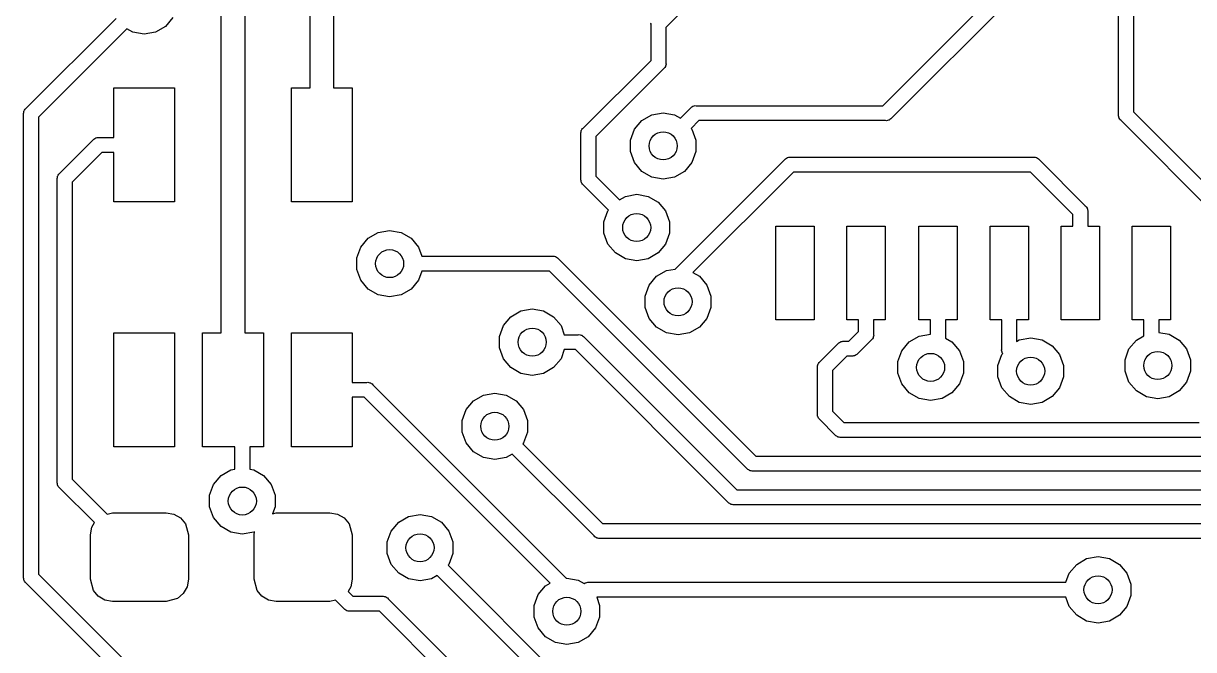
# Model space of a CAD drawing. Extents: x 144.5 to 169.1, y -90.6 to -63.3.
# Drawn here: x 144.46 to 156.97, y -80.69 to -73.99 of the extents above; entities that cross this region are included whole.
import ezdxf

# ---------------------------------------------------------------- set-up
doc = ezdxf.new("R2010")
doc.units = 0
doc.header["$MEASUREMENT"] = 0
doc.layers.add('BLACK', color=7, linetype='CONTINUOUS')

msp = doc.modelspace()

# ---------------------------------------------------------------- linework, layer by layer
at = {"layer": 'BLACK', "linetype": 'CONTINUOUS'}
for p, q in [((156.33, -70.5), (156.33, -74.9369)), ((156.17, -74.9665), (156.17, -70.667)), ((153.649, -74.87), (155.67, -72.8493)), ((155.804, -72.9414), (153.741, -75.0041)), ((146.575, -77.0391), (146.575, -73.5268)), ((146.825, -73.4804), (146.825, -77.3)), ((147.525, -74.68), (147.525, -73.8018)), ((147.775, -73.7554), (147.775, -74.68)), ((151.583, -73.78), (151.33, -74.0331)), ((144.486, -74.901), (145.45, -73.9369)), ((146.058, -73.9277), (145.978, -74.0223)), ((145.566, -74.0476), (144.62, -74.9931)), ((145.628, -74.084), (145.566, -74.0476)), ((145.978, -74.0223), (145.872, -74.084)), ((151.169, -73.9929), (151.172, -73.9827)), ((151.17, -74.0035), (151.169, -73.9929)), ((151.17, -74.3845), (151.17, -74.0035)), ((151.33, -74.0331), (151.33, -74.4141)), ((145.75, -74.1054), (145.628, -74.084)), ((145.872, -74.084), (145.75, -74.1054)), ((150.446, -75.1086), (151.17, -74.3845)), ((151.324, -74.4519), (151.318, -74.4606)), ((151.325, -74.4485), (151.324, -74.4519)), ((151.326, -74.4454), (151.325, -74.4485)), ((151.328, -74.4349), (151.326, -74.4454)), ((151.331, -74.4247), (151.328, -74.4349)), ((151.33, -74.4141), (151.331, -74.4247)), ((151.304, -74.4766), (150.58, -75.2007)), ((151.312, -74.4698), (151.304, -74.4766)), ((151.318, -74.4606), (151.312, -74.4698)), ((145.425, -75.21), (145.425, -74.68)), ((145.425, -74.68), (146.075, -74.68)), ((146.075, -74.68), (146.075, -75.9)), ((147.325, -75.9), (147.325, -74.68)), ((147.325, -74.68), (147.525, -74.68)), ((147.775, -74.68), (147.975, -74.68)), ((147.975, -74.68), (147.975, -75.9)), ((144.459, -74.9529), (144.462, -74.9427)), ((144.462, -74.9427), (144.464, -74.9322)), ((144.464, -74.9322), (144.465, -74.9291)), ((144.465, -74.9291), (144.466, -74.9257)), ((144.466, -74.9257), (144.472, -74.917)), ((144.472, -74.917), (144.478, -74.9078)), ((144.478, -74.9078), (144.486, -74.901)), ((151.178, -74.966), (151.3, -74.9446)), ((151.3, -74.9446), (151.422, -74.966)), ((151.484, -75.0024), (151.591, -74.8959)), ((151.591, -74.8959), (151.598, -74.8878)), ((151.598, -74.8878), (151.607, -74.8825)), ((151.607, -74.8825), (151.616, -74.8764)), ((151.616, -74.8764), (151.619, -74.8755)), ((151.619, -74.8755), (151.622, -74.8737)), ((151.622, -74.8737), (151.633, -74.8718)), ((151.633, -74.8718), (151.643, -74.8691)), ((151.643, -74.8691), (151.653, -74.87)), ((151.653, -74.87), (153.649, -74.87)), ((156.33, -74.9369), (157.334, -75.941)), ((144.46, -74.9635), (144.459, -74.9529)), ((144.46, -79.9115), (144.46, -74.9635)), ((144.62, -74.9931), (144.62, -79.8819)), ((150.992, -75.1223), (151.072, -75.0277)), ((151.072, -75.0277), (151.178, -74.966)), ((151.422, -74.966), (151.484, -75.0024)), ((151.683, -75.03), (151.6, -75.1131)), ((153.679, -75.03), (151.683, -75.03)), ((153.689, -75.0309), (153.679, -75.03)), ((153.7, -75.0282), (153.689, -75.0309)), ((153.71, -75.0263), (153.7, -75.0282)), ((153.713, -75.0245), (153.71, -75.0263)), ((153.717, -75.0236), (153.713, -75.0245)), ((153.725, -75.0175), (153.717, -75.0236)), ((153.735, -75.0122), (153.725, -75.0175)), ((153.741, -75.0041), (153.735, -75.0122)), ((156.169, -74.9771), (156.17, -74.9665)), ((156.172, -74.9873), (156.169, -74.9771)), ((156.174, -74.9978), (156.172, -74.9873)), ((156.175, -75.0009), (156.174, -74.9978)), ((156.176, -75.0043), (156.175, -75.0009)), ((156.182, -75.013), (156.176, -75.0043)), ((156.188, -75.0222), (156.182, -75.013)), ((156.196, -75.029), (156.188, -75.0222)), ((157.2, -76.0331), (156.196, -75.029)), ((150.419, -75.1605), (150.422, -75.1503)), ((150.42, -75.1711), (150.419, -75.1605)), ((150.42, -75.6529), (150.42, -75.1711)), ((150.422, -75.1503), (150.424, -75.1398)), ((150.424, -75.1398), (150.425, -75.1367)), ((150.425, -75.1367), (150.426, -75.1333)), ((150.426, -75.1333), (150.432, -75.1246)), ((150.432, -75.1246), (150.438, -75.1154)), ((150.438, -75.1154), (150.446, -75.1086)), ((150.58, -75.2007), (150.58, -75.6233)), ((150.95, -75.2383), (150.992, -75.1223)), ((151.6, -75.1131), (151.608, -75.1223)), ((151.608, -75.1223), (151.65, -75.2383)), ((144.846, -75.596), (145.206, -75.2359)), ((145.206, -75.2359), (145.213, -75.2278)), ((145.213, -75.2278), (145.222, -75.2225)), ((145.222, -75.2225), (145.231, -75.2164)), ((145.231, -75.2164), (145.234, -75.2155)), ((145.234, -75.2155), (145.237, -75.2137)), ((145.237, -75.2137), (145.248, -75.2118)), ((145.248, -75.2118), (145.258, -75.2091)), ((145.258, -75.2091), (145.268, -75.21)), ((145.268, -75.21), (145.425, -75.21)), ((150.95, -75.3617), (150.95, -75.2383)), ((151.65, -75.2383), (151.65, -75.3617)), ((145.298, -75.37), (144.98, -75.6881)), ((145.425, -75.37), (145.298, -75.37)), ((145.425, -75.9), (145.425, -75.37)), ((150.992, -75.4777), (150.95, -75.3617)), ((151.43, -76.6175), (152.602, -75.4459)), ((151.65, -75.3617), (151.608, -75.4777)), ((152.602, -75.4459), (152.609, -75.4378)), ((152.609, -75.4378), (152.618, -75.4325)), ((152.618, -75.4325), (152.627, -75.4264)), ((152.627, -75.4264), (152.63, -75.4255)), ((152.63, -75.4255), (152.633, -75.4237)), ((152.633, -75.4237), (152.644, -75.4218)), ((152.644, -75.4218), (152.654, -75.4191)), ((152.654, -75.4191), (152.664, -75.42)), ((152.664, -75.42), (155.257, -75.42)), ((155.257, -75.42), (155.267, -75.4191)), ((155.267, -75.4191), (155.277, -75.4218)), ((155.277, -75.4218), (155.288, -75.4237)), ((155.288, -75.4237), (155.291, -75.4255)), ((155.291, -75.4255), (155.294, -75.4264)), ((155.294, -75.4264), (155.303, -75.4325)), ((155.303, -75.4325), (155.312, -75.4378)), ((155.312, -75.4378), (155.319, -75.4459)), ((155.319, -75.4459), (155.814, -75.941)), ((151.072, -75.5723), (150.992, -75.4777)), ((151.178, -75.634), (151.072, -75.5723)), ((151.528, -75.5723), (151.422, -75.634)), ((151.608, -75.4777), (151.528, -75.5723)), ((144.819, -75.6479), (144.822, -75.6377)), ((144.82, -75.6585), (144.819, -75.6479)), ((144.82, -78.8965), (144.82, -75.6585)), ((144.822, -75.6377), (144.824, -75.6272)), ((144.824, -75.6272), (144.825, -75.6241)), ((144.825, -75.6241), (144.826, -75.6207)), ((144.826, -75.6207), (144.832, -75.612)), ((144.832, -75.612), (144.838, -75.6028)), ((144.838, -75.6028), (144.846, -75.596)), ((144.98, -75.6881), (144.98, -78.8669)), ((150.419, -75.6635), (150.42, -75.6529)), ((150.422, -75.6737), (150.419, -75.6635)), ((150.424, -75.6842), (150.422, -75.6737)), ((150.425, -75.6873), (150.424, -75.6842)), ((150.426, -75.6907), (150.425, -75.6873)), ((150.432, -75.6994), (150.426, -75.6907)), ((150.438, -75.7086), (150.432, -75.6994)), ((150.58, -75.6233), (150.833, -75.8761)), ((151.3, -75.6554), (151.178, -75.634)), ((151.422, -75.634), (151.3, -75.6554)), ((152.694, -75.58), (151.618, -76.6558)), ((155.227, -75.58), (152.694, -75.58)), ((155.68, -76.0331), (155.227, -75.58)), ((150.446, -75.7154), (150.438, -75.7086)), ((150.717, -75.9868), (150.446, -75.7154)), ((150.896, -75.8398), (151.017, -75.8183)), ((151.017, -75.8183), (151.139, -75.8398)), ((146.075, -75.9), (145.425, -75.9)), ((147.975, -75.9), (147.325, -75.9)), ((150.833, -75.8761), (150.896, -75.8398)), ((151.139, -75.8398), (151.246, -75.9015)), ((151.246, -75.9015), (151.325, -75.996)), ((155.814, -75.941), (155.822, -75.9478)), ((155.822, -75.9478), (155.828, -75.957)), ((150.667, -76.112), (150.71, -75.996)), ((150.71, -75.996), (150.717, -75.9868)), ((151.325, -75.996), (151.367, -76.112)), ((155.68, -76.16), (155.68, -76.0331)), ((155.828, -75.957), (155.834, -75.9657)), ((155.834, -75.9657), (155.835, -75.9691)), ((155.835, -75.9691), (155.836, -75.9722)), ((155.836, -75.9722), (155.838, -75.9827)), ((155.838, -75.9827), (155.841, -75.9929)), ((155.841, -75.9929), (155.84, -76.0035)), ((155.84, -76.0035), (155.84, -76.16)), ((150.667, -76.2354), (150.667, -76.112)), ((151.367, -76.112), (151.367, -76.2354)), ((152.505, -77.16), (152.505, -76.16)), ((152.505, -76.16), (152.915, -76.16)), ((152.915, -76.16), (152.915, -77.16)), ((153.265, -77.16), (153.265, -76.16)), ((153.265, -76.16), (153.675, -76.16)), ((153.675, -76.16), (153.675, -77.16)), ((154.035, -77.16), (154.035, -76.16)), ((154.035, -76.16), (154.445, -76.16)), ((154.445, -76.16), (154.445, -77.16)), ((154.795, -77.16), (154.795, -76.16)), ((154.795, -76.16), (155.205, -76.16)), ((155.205, -76.16), (155.205, -77.16)), ((155.555, -77.16), (155.555, -76.16)), ((155.555, -76.16), (155.68, -76.16)), ((155.84, -76.16), (155.965, -76.16)), ((155.965, -76.16), (155.965, -77.16)), ((156.315, -77.16), (156.315, -76.16)), ((156.315, -76.16), (156.725, -76.16)), ((156.725, -76.16), (156.725, -77.16)), ((148.068, -76.382), (148.147, -76.2875)), ((148.147, -76.2875), (148.254, -76.2258)), ((148.254, -76.2258), (148.375, -76.2043)), ((148.375, -76.2043), (148.497, -76.2258)), ((148.497, -76.2258), (148.604, -76.2875)), ((148.604, -76.2875), (148.683, -76.382)), ((150.71, -76.3514), (150.667, -76.2354)), ((151.367, -76.2354), (151.325, -76.3514)), ((148.025, -76.498), (148.068, -76.382)), ((148.683, -76.382), (148.719, -76.4797)), ((150.789, -76.446), (150.71, -76.3514)), ((150.896, -76.5077), (150.789, -76.446)), ((151.246, -76.446), (151.139, -76.5077)), ((151.325, -76.3514), (151.246, -76.446)), ((148.025, -76.6214), (148.025, -76.498)), ((148.719, -76.4797), (150.115, -76.4797)), ((150.115, -76.4797), (150.125, -76.4788)), ((150.125, -76.4788), (150.136, -76.4816)), ((150.136, -76.4816), (150.146, -76.4834)), ((150.146, -76.4834), (150.149, -76.4852)), ((150.149, -76.4852), (150.153, -76.4861)), ((150.153, -76.4861), (150.161, -76.4922)), ((150.161, -76.4922), (150.171, -76.4975)), ((150.171, -76.4975), (150.177, -76.5056)), ((150.177, -76.5056), (152.292, -78.62)), ((151.017, -76.5291), (150.896, -76.5077)), ((151.139, -76.5077), (151.017, -76.5291)), ((148.068, -76.7374), (148.025, -76.6214)), ((148.719, -76.6397), (148.683, -76.7374)), ((150.085, -76.6397), (148.719, -76.6397)), ((152.2, -78.7541), (150.085, -76.6397)), ((151.151, -76.7902), (151.23, -76.6956)), ((151.23, -76.6956), (151.337, -76.6339)), ((151.337, -76.6339), (151.43, -76.6175)), ((151.618, -76.6558), (151.687, -76.6956)), ((151.687, -76.6956), (151.767, -76.7902)), ((148.147, -76.832), (148.068, -76.7374)), ((148.683, -76.7374), (148.604, -76.832)), ((151.109, -76.9062), (151.151, -76.7902)), ((151.767, -76.7902), (151.809, -76.9062)), ((148.254, -76.8937), (148.147, -76.832)), ((148.375, -76.9151), (148.254, -76.8937)), ((148.497, -76.8937), (148.375, -76.9151)), ((148.604, -76.832), (148.497, -76.8937)), ((151.109, -77.0296), (151.109, -76.9062)), ((151.809, -76.9062), (151.809, -77.0296)), ((146.575, -77.3), (146.575, -77.0391)), ((146.575, -77.0391), (146.575, -77.0391)), ((149.672, -77.1277), (149.778, -77.066)), ((149.778, -77.066), (149.9, -77.0446)), ((149.9, -77.0446), (150.022, -77.066)), ((150.022, -77.066), (150.128, -77.1277)), ((151.151, -77.1456), (151.109, -77.0296)), ((151.809, -77.0296), (151.767, -77.1456)), ((149.592, -77.2223), (149.672, -77.1277)), ((150.128, -77.1277), (150.208, -77.2223)), ((151.23, -77.2401), (151.151, -77.1456)), ((151.767, -77.1456), (151.687, -77.2401)), ((152.915, -77.16), (152.505, -77.16)), ((153.39, -77.16), (153.265, -77.16)), ((153.39, -77.2869), (153.39, -77.16)), ((153.675, -77.16), (153.55, -77.16)), ((153.55, -77.16), (153.55, -77.3165)), ((154.16, -77.16), (154.035, -77.16)), ((154.16, -77.3146), (154.16, -77.16)), ((154.445, -77.16), (154.32, -77.16)), ((154.32, -77.16), (154.32, -77.3582)), ((154.92, -77.16), (154.795, -77.16)), ((154.92, -77.4765), (154.92, -77.16)), ((155.205, -77.16), (155.08, -77.16)), ((155.08, -77.16), (155.08, -77.3925)), ((155.965, -77.16), (155.555, -77.16)), ((156.44, -77.16), (156.315, -77.16)), ((156.44, -77.3319), (156.44, -77.16)), ((156.725, -77.16), (156.6, -77.16)), ((156.6, -77.16), (156.6, -77.2965)), ((145.425, -78.52), (145.425, -77.3)), ((145.425, -77.3), (146.075, -77.3)), ((146.075, -77.3), (146.075, -78.52)), ((146.375, -78.52), (146.375, -77.3)), ((146.375, -77.3), (146.575, -77.3)), ((146.825, -77.3), (147.025, -77.3)), ((147.025, -77.3), (147.025, -78.52)), ((147.325, -78.52), (147.325, -77.3)), ((147.325, -77.3), (147.975, -77.3)), ((147.975, -77.3), (147.975, -77.83)), ((149.55, -77.3383), (149.592, -77.2223)), ((150.208, -77.2223), (150.243, -77.32)), ((150.243, -77.32), (150.391, -77.32)), ((150.391, -77.32), (150.402, -77.3191)), ((150.402, -77.3191), (150.412, -77.3218)), ((150.412, -77.3218), (150.423, -77.3237)), ((150.423, -77.3237), (150.426, -77.3255)), ((150.426, -77.3255), (150.429, -77.3264)), ((150.429, -77.3264), (150.438, -77.3325)), ((151.337, -77.3018), (151.23, -77.2401)), ((151.459, -77.3233), (151.337, -77.3018)), ((151.58, -77.3018), (151.459, -77.3233)), ((151.687, -77.2401), (151.58, -77.3018)), ((153.287, -77.39), (153.39, -77.2869)), ((153.551, -77.3271), (153.548, -77.3373)), ((153.55, -77.3165), (153.551, -77.3271)), ((154.038, -77.336), (154.16, -77.3146)), ((154.16, -77.3146), (154.16, -77.3146)), ((156.6, -77.2965), (156.711, -77.316)), ((156.711, -77.316), (156.818, -77.3777)), ((149.55, -77.4617), (149.55, -77.3383)), ((150.438, -77.3325), (150.447, -77.3378)), ((150.447, -77.3378), (150.454, -77.3459)), ((150.454, -77.3459), (152.088, -78.98)), ((152.976, -77.611), (153.171, -77.4159)), ((153.171, -77.4159), (153.178, -77.4078)), ((153.178, -77.4078), (153.187, -77.4025)), ((153.187, -77.4025), (153.196, -77.3964)), ((153.196, -77.3964), (153.199, -77.3955)), ((153.199, -77.3955), (153.202, -77.3937)), ((153.202, -77.3937), (153.213, -77.3918)), ((153.213, -77.3918), (153.223, -77.3891)), ((153.223, -77.3891), (153.233, -77.39)), ((153.233, -77.39), (153.287, -77.39)), ((153.524, -77.379), (153.379, -77.5241)), ((153.532, -77.3722), (153.524, -77.379)), ((153.538, -77.363), (153.532, -77.3722)), ((153.544, -77.3543), (153.538, -77.363)), ((153.545, -77.3509), (153.544, -77.3543)), ((153.546, -77.3478), (153.545, -77.3509)), ((153.548, -77.3373), (153.546, -77.3478)), ((153.852, -77.4923), (153.932, -77.3977)), ((153.932, -77.3977), (154.038, -77.336)), ((154.32, -77.3582), (154.388, -77.3977)), ((154.388, -77.3977), (154.468, -77.4923)), ((155.08, -77.3925), (155.108, -77.376)), ((155.108, -77.376), (155.23, -77.3546)), ((155.23, -77.3546), (155.352, -77.376)), ((155.352, -77.376), (155.458, -77.4377)), ((155.458, -77.4377), (155.538, -77.5323)), ((156.281, -77.4723), (156.361, -77.3777)), ((156.361, -77.3777), (156.44, -77.3319)), ((156.818, -77.3777), (156.897, -77.4723)), ((149.592, -77.5777), (149.55, -77.4617)), ((149.672, -77.6723), (149.592, -77.5777)), ((150.208, -77.5777), (150.128, -77.6723)), ((150.243, -77.48), (150.208, -77.5777)), ((150.362, -77.48), (150.243, -77.48)), ((151.996, -79.1141), (150.362, -77.48)), ((153.263, -77.55), (153.11, -77.7031)), ((153.317, -77.55), (153.263, -77.55)), ((153.327, -77.5509), (153.317, -77.55)), ((153.337, -77.5482), (153.327, -77.5509)), ((153.348, -77.5463), (153.337, -77.5482)), ((153.351, -77.5445), (153.348, -77.5463)), ((153.354, -77.5436), (153.351, -77.5445)), ((153.363, -77.5375), (153.354, -77.5436)), ((153.372, -77.5322), (153.363, -77.5375)), ((153.379, -77.5241), (153.372, -77.5322)), ((153.81, -77.6083), (153.852, -77.4923)), ((154.468, -77.4923), (154.51, -77.6083)), ((154.88, -77.6483), (154.922, -77.5323)), ((154.919, -77.4871), (154.92, -77.4765)), ((154.922, -77.4973), (154.919, -77.4871)), ((154.924, -77.5078), (154.922, -77.4973)), ((154.922, -77.5323), (154.931, -77.5214)), ((154.925, -77.5109), (154.924, -77.5078)), ((154.926, -77.5143), (154.925, -77.5109)), ((154.931, -77.5214), (154.926, -77.5143)), ((155.538, -77.5323), (155.58, -77.6483)), ((156.239, -77.5883), (156.281, -77.4723)), ((156.897, -77.4723), (156.939, -77.5883)), ((149.778, -77.734), (149.672, -77.6723)), ((150.128, -77.6723), (150.022, -77.734)), ((152.949, -77.6629), (152.952, -77.6527)), ((152.95, -77.6735), (152.949, -77.6629)), ((152.95, -78.1665), (152.95, -77.6735)), ((152.952, -77.6527), (152.954, -77.6422)), ((152.954, -77.6422), (152.955, -77.6391)), ((152.955, -77.6391), (152.956, -77.6357)), ((152.956, -77.6357), (152.962, -77.627)), ((152.962, -77.627), (152.968, -77.6178)), ((152.968, -77.6178), (152.976, -77.611)), ((153.11, -77.7031), (153.11, -78.1369)), ((153.81, -77.7317), (153.81, -77.6083)), ((154.51, -77.6083), (154.51, -77.7317)), ((154.88, -77.7717), (154.88, -77.6483)), ((155.58, -77.6483), (155.58, -77.7717)), ((156.239, -77.7117), (156.239, -77.5883)), ((156.939, -77.5883), (156.939, -77.7117)), ((147.975, -77.83), (148.132, -77.83)), ((148.132, -77.83), (148.142, -77.8291)), ((148.142, -77.8291), (148.152, -77.8318)), ((149.9, -77.7554), (149.778, -77.734)), ((150.022, -77.734), (149.9, -77.7554)), ((153.852, -77.8477), (153.81, -77.7317)), ((154.51, -77.7317), (154.468, -77.8477)), ((154.922, -77.8877), (154.88, -77.7717)), ((155.58, -77.7717), (155.538, -77.8877)), ((156.281, -77.8277), (156.239, -77.7117)), ((156.361, -77.9223), (156.281, -77.8277)), ((156.897, -77.8277), (156.818, -77.9223)), ((156.939, -77.7117), (156.897, -77.8277)), ((148.152, -77.8318), (148.163, -77.8337)), ((148.163, -77.8337), (148.166, -77.8355)), ((148.166, -77.8355), (148.169, -77.8364)), ((148.169, -77.8364), (148.178, -77.8425)), ((148.178, -77.8425), (148.187, -77.8478)), ((148.187, -77.8478), (148.194, -77.8559)), ((148.194, -77.8559), (150.263, -79.9254)), ((149.378, -77.966), (149.5, -77.9446)), ((149.5, -77.9446), (149.622, -77.966)), ((153.932, -77.9423), (153.852, -77.8477)), ((154.038, -78.004), (153.932, -77.9423)), ((154.388, -77.9423), (154.282, -78.004)), ((154.468, -77.8477), (154.388, -77.9423)), ((155.002, -77.9823), (154.922, -77.8877)), ((155.538, -77.8877), (155.458, -77.9823)), ((156.468, -77.984), (156.361, -77.9223)), ((156.818, -77.9223), (156.711, -77.984)), ((148.102, -77.99), (147.975, -77.99)), ((147.975, -77.99), (147.975, -78.52)), ((150.091, -79.979), (148.102, -77.99)), ((149.192, -78.1223), (149.272, -78.0277)), ((149.272, -78.0277), (149.378, -77.966)), ((149.622, -77.966), (149.728, -78.0277)), ((149.728, -78.0277), (149.808, -78.1223)), ((154.16, -78.0254), (154.038, -78.004)), ((154.282, -78.004), (154.16, -78.0254)), ((155.108, -78.044), (155.002, -77.9823)), ((155.23, -78.0654), (155.108, -78.044)), ((155.352, -78.044), (155.23, -78.0654)), ((155.458, -77.9823), (155.352, -78.044)), ((156.589, -78.0054), (156.468, -77.984)), ((156.711, -77.984), (156.589, -78.0054)), ((149.15, -78.2383), (149.192, -78.1223)), ((149.808, -78.1223), (149.85, -78.2383)), ((152.949, -78.1771), (152.95, -78.1665)), ((152.952, -78.1873), (152.949, -78.1771)), ((152.954, -78.1978), (152.952, -78.1873)), ((152.955, -78.2009), (152.954, -78.1978)), ((152.956, -78.2043), (152.955, -78.2009)), ((152.962, -78.213), (152.956, -78.2043)), ((153.11, -78.1369), (153.233, -78.26)), ((149.15, -78.3617), (149.15, -78.2383)), ((149.85, -78.2383), (149.85, -78.3617)), ((152.968, -78.2222), (152.962, -78.213)), ((152.976, -78.229), (152.968, -78.2222)), ((153.141, -78.3941), (152.976, -78.229)), ((153.233, -78.26), (157.032, -78.26)), ((149.192, -78.4777), (149.15, -78.3617)), ((149.85, -78.3617), (149.808, -78.4777)), ((153.148, -78.4022), (153.141, -78.3941)), ((153.157, -78.4075), (153.148, -78.4022)), ((153.166, -78.4136), (153.157, -78.4075)), ((153.169, -78.4146), (153.166, -78.4136)), ((153.172, -78.4163), (153.169, -78.4146)), ((153.183, -78.4182), (153.172, -78.4163)), ((153.193, -78.4209), (153.183, -78.4182)), ((153.203, -78.42), (153.193, -78.4209)), ((157.062, -78.42), (153.203, -78.42)), ((146.075, -78.52), (145.425, -78.52)), ((146.72, -78.52), (146.375, -78.52)), ((146.72, -78.7587), (146.72, -78.52)), ((147.025, -78.52), (146.88, -78.52)), ((146.88, -78.52), (146.88, -78.7587)), ((147.975, -78.52), (147.325, -78.52)), ((149.272, -78.5723), (149.192, -78.4777)), ((149.378, -78.634), (149.272, -78.5723)), ((149.808, -78.4777), (149.8, -78.4869)), ((149.8, -78.4869), (150.653, -79.34)), ((149.5, -78.6554), (149.378, -78.634)), ((149.622, -78.634), (149.5, -78.6554)), ((149.684, -78.5976), (149.622, -78.634)), ((150.561, -79.4741), (149.684, -78.5976)), ((152.292, -78.62), (158.758, -78.62)), ((146.492, -78.9223), (146.572, -78.8277)), ((146.572, -78.8277), (146.678, -78.766)), ((146.678, -78.766), (146.72, -78.7587)), ((146.88, -78.7587), (146.922, -78.766)), ((146.922, -78.766), (147.028, -78.8277)), ((147.028, -78.8277), (147.108, -78.9223)), ((152.206, -78.7622), (152.2, -78.7541)), ((152.216, -78.7675), (152.206, -78.7622)), ((152.224, -78.7736), (152.216, -78.7675)), ((152.228, -78.7746), (152.224, -78.7736)), ((152.231, -78.7763), (152.228, -78.7746)), ((152.241, -78.7782), (152.231, -78.7763)), ((152.251, -78.7809), (152.241, -78.7782)), ((152.262, -78.78), (152.251, -78.7809)), ((158.787, -78.78), (152.262, -78.78)), ((144.819, -78.9071), (144.82, -78.8965)), ((144.822, -78.9173), (144.819, -78.9071)), ((144.824, -78.9278), (144.822, -78.9173)), ((144.825, -78.9309), (144.824, -78.9278)), ((144.826, -78.9343), (144.825, -78.9309)), ((144.832, -78.943), (144.826, -78.9343)), ((144.838, -78.9522), (144.832, -78.943)), ((144.846, -78.959), (144.838, -78.9522)), ((144.98, -78.8669), (145.354, -79.2407)), ((146.45, -79.0383), (146.492, -78.9223)), ((147.108, -78.9223), (147.15, -79.0383)), ((145.218, -79.3313), (144.846, -78.959)), ((146.45, -79.1617), (146.45, -79.0383)), ((147.15, -79.0383), (147.15, -79.1617)), ((152.088, -78.98), (158.907, -78.98)), ((146.492, -79.2777), (146.45, -79.1617)), ((147.15, -79.1617), (147.123, -79.2356)), ((152.003, -79.1223), (151.996, -79.1141)), ((152.012, -79.1276), (152.003, -79.1223)), ((152.021, -79.1336), (152.012, -79.1276)), ((152.024, -79.1346), (152.021, -79.1336)), ((152.027, -79.1364), (152.024, -79.1346)), ((152.038, -79.1382), (152.027, -79.1364)), ((152.048, -79.1409), (152.038, -79.1382)), ((152.058, -79.14), (152.048, -79.1409)), ((158.936, -79.14), (152.058, -79.14)), ((145.189, -79.3813), (145.218, -79.3313)), ((145.354, -79.2407), (145.412, -79.225)), ((145.412, -79.225), (145.987, -79.225)), ((145.987, -79.225), (146.069, -79.2393)), ((146.069, -79.2393), (146.14, -79.2806)), ((146.14, -79.2806), (146.193, -79.3438)), ((146.572, -79.3723), (146.492, -79.2777)), ((147.123, -79.2356), (147.162, -79.225)), ((147.162, -79.225), (147.737, -79.225)), ((147.737, -79.225), (147.819, -79.2393)), ((147.819, -79.2393), (147.89, -79.2806)), ((147.89, -79.2806), (147.943, -79.3438)), ((148.392, -79.4223), (148.472, -79.3277)), ((148.472, -79.3277), (148.578, -79.266)), ((148.578, -79.266), (148.7, -79.2446)), ((148.7, -79.2446), (148.822, -79.266)), ((148.822, -79.266), (148.928, -79.3277)), ((148.928, -79.3277), (149.008, -79.4223)), ((145.175, -79.4625), (145.189, -79.3813)), ((146.193, -79.3438), (146.225, -79.4625)), ((146.678, -79.434), (146.572, -79.3723)), ((146.8, -79.4554), (146.678, -79.434)), ((146.922, -79.434), (146.8, -79.4554)), ((146.931, -79.4285), (146.922, -79.434)), ((146.925, -79.4625), (146.931, -79.4285)), ((147.943, -79.3438), (147.975, -79.4625)), ((148.35, -79.5383), (148.392, -79.4223)), ((149.008, -79.4223), (149.05, -79.5383)), ((150.653, -79.34), (160.979, -79.34)), ((145.175, -79.9375), (145.175, -79.4625)), ((146.225, -79.4625), (146.225, -79.9375)), ((146.925, -79.9375), (146.925, -79.4625)), ((147.975, -79.4625), (147.975, -79.9375)), ((148.35, -79.6617), (148.35, -79.5383)), ((149.05, -79.5383), (149.05, -79.6617)), ((150.568, -79.4823), (150.561, -79.4741)), ((150.577, -79.4876), (150.568, -79.4823)), ((150.586, -79.4937), (150.577, -79.4876)), ((150.589, -79.4946), (150.586, -79.4937)), ((150.592, -79.4964), (150.589, -79.4946)), ((150.603, -79.4982), (150.592, -79.4964)), ((150.613, -79.501), (150.603, -79.4982)), ((150.624, -79.5), (150.613, -79.501)), ((160.986, -79.5), (150.624, -79.5)), ((148.392, -79.7777), (148.35, -79.6617)), ((149.05, -79.6617), (149.008, -79.7777)), ((155.828, -79.7161), (155.95, -79.6946)), ((155.95, -79.6946), (156.072, -79.7161)), ((148.472, -79.8723), (148.392, -79.7777)), ((149.008, -79.7777), (149, -79.7869)), ((149, -79.7869), (150.843, -81.63)), ((155.642, -79.8723), (155.722, -79.7778)), ((155.722, -79.7778), (155.828, -79.7161)), ((156.072, -79.7161), (156.178, -79.7778)), ((156.178, -79.7778), (156.258, -79.8723)), ((144.459, -79.9221), (144.46, -79.9115)), ((144.462, -79.9323), (144.459, -79.9221)), ((144.464, -79.9428), (144.462, -79.9323)), ((144.465, -79.9459), (144.464, -79.9428)), ((144.466, -79.9493), (144.465, -79.9459)), ((144.472, -79.958), (144.466, -79.9493)), ((144.478, -79.9672), (144.472, -79.958)), ((144.62, -79.8819), (146.004, -81.266)), ((145.207, -80.0562), (145.175, -79.9375)), ((146.225, -79.9375), (146.211, -80.0187)), ((146.957, -80.0562), (146.925, -79.9375)), ((147.975, -79.9375), (147.961, -80.0187)), ((148.578, -79.934), (148.472, -79.8723)), ((148.7, -79.9554), (148.578, -79.934)), ((148.822, -79.934), (148.7, -79.9554)), ((148.884, -79.8976), (148.822, -79.934)), ((150.751, -81.7641), (148.884, -79.8976)), ((150.263, -79.9254), (150.27, -79.9241)), ((150.27, -79.9241), (150.392, -79.9456)), ((150.392, -79.9456), (150.456, -79.9828)), ((155.607, -79.97), (155.642, -79.8723)), ((156.258, -79.8723), (156.3, -79.9883)), ((144.486, -79.974), (144.478, -79.9672)), ((145.87, -81.3581), (144.486, -79.974)), ((145.26, -80.1194), (145.207, -80.0562)), ((146.211, -80.0187), (146.169, -80.0902)), ((147.01, -80.1194), (146.957, -80.0562)), ((147.961, -80.0187), (147.932, -80.0687)), ((147.932, -80.0687), (147.982, -80.1191)), ((149.963, -80.1018), (150.042, -80.0073)), ((150.042, -80.0073), (150.091, -79.979)), ((150.456, -79.9828), (150.457, -79.9825)), ((150.457, -79.9825), (150.466, -79.9764)), ((150.466, -79.9764), (150.469, -79.9755)), ((150.469, -79.9755), (150.472, -79.9737)), ((150.472, -79.9737), (150.483, -79.9719)), ((150.483, -79.9719), (150.493, -79.9691)), ((150.493, -79.9691), (150.503, -79.97)), ((150.503, -79.97), (155.607, -79.97)), ((156.3, -79.9883), (156.3, -80.1117)), ((145.331, -80.1607), (145.26, -80.1194)), ((145.412, -80.175), (145.331, -80.1607)), ((145.987, -80.175), (145.412, -80.175)), ((146.106, -80.1432), (145.987, -80.175)), ((146.169, -80.0902), (146.106, -80.1432)), ((147.081, -80.1607), (147.01, -80.1194)), ((147.162, -80.175), (147.081, -80.1607)), ((147.737, -80.175), (147.162, -80.175)), ((147.796, -80.1593), (147.737, -80.175)), ((147.89, -80.2532), (147.796, -80.1593)), ((147.982, -80.1191), (148.296, -80.1191)), ((148.296, -80.1191), (148.306, -80.1181)), ((148.306, -80.1181), (148.316, -80.1209)), ((148.316, -80.1209), (148.327, -80.1227)), ((148.327, -80.1227), (148.33, -80.1245)), ((148.33, -80.1245), (148.333, -80.1254)), ((148.333, -80.1254), (148.342, -80.1315)), ((148.342, -80.1315), (148.351, -80.1368)), ((148.351, -80.1368), (148.358, -80.145)), ((148.358, -80.145), (151.354, -83.141)), ((149.92, -80.2178), (149.963, -80.1018)), ((155.607, -80.13), (150.589, -80.13)), ((150.589, -80.13), (150.62, -80.2178)), ((155.642, -80.2277), (155.607, -80.13)), ((156.3, -80.1117), (156.258, -80.2277)), ((147.897, -80.2613), (147.89, -80.2532)), ((147.906, -80.2666), (147.897, -80.2613)), ((147.915, -80.2727), (147.906, -80.2666)), ((147.918, -80.2736), (147.915, -80.2727)), ((147.921, -80.2754), (147.918, -80.2736)), ((147.932, -80.2773), (147.921, -80.2754)), ((147.942, -80.28), (147.932, -80.2773)), ((147.953, -80.2791), (147.942, -80.28)), ((148.266, -80.2791), (147.953, -80.2791)), ((151.22, -83.2331), (148.266, -80.2791)), ((149.92, -80.3412), (149.92, -80.2178)), ((150.62, -80.2178), (150.62, -80.3412)), ((155.722, -80.3223), (155.642, -80.2277)), ((155.828, -80.384), (155.722, -80.3223)), ((156.178, -80.3223), (156.072, -80.384)), ((156.258, -80.2277), (156.178, -80.3223)), ((149.963, -80.4572), (149.92, -80.3412)), ((150.042, -80.5518), (149.963, -80.4572)), ((150.578, -80.4572), (150.499, -80.5518)), ((150.62, -80.3412), (150.578, -80.4572)), ((155.95, -80.4054), (155.828, -80.384)), ((156.072, -80.384), (155.95, -80.4054)), ((150.149, -80.6135), (150.042, -80.5518)), ((150.499, -80.5518), (150.392, -80.6135)), ((150.27, -80.6349), (150.149, -80.6135)), ((150.392, -80.6135), (150.27, -80.6349))]:
    msp.add_line(p, q, dxfattribs=at)
at = {"layer": 'BLACK'}
for centre in [(151.3, -75.3), (151.017, -76.1737), (148.375, -76.5597), (151.459, -76.9679), (149.9, -77.4), (154.16, -77.67), (155.23, -77.71), (156.589, -77.65), (149.5, -78.3), (146.8, -79.1), (148.7, -79.6), (155.95, -80.05), (150.27, -80.2795)]:
    msp.add_circle(centre, 0.15, dxfattribs=at)

doc.saveas('drawing.dxf')
